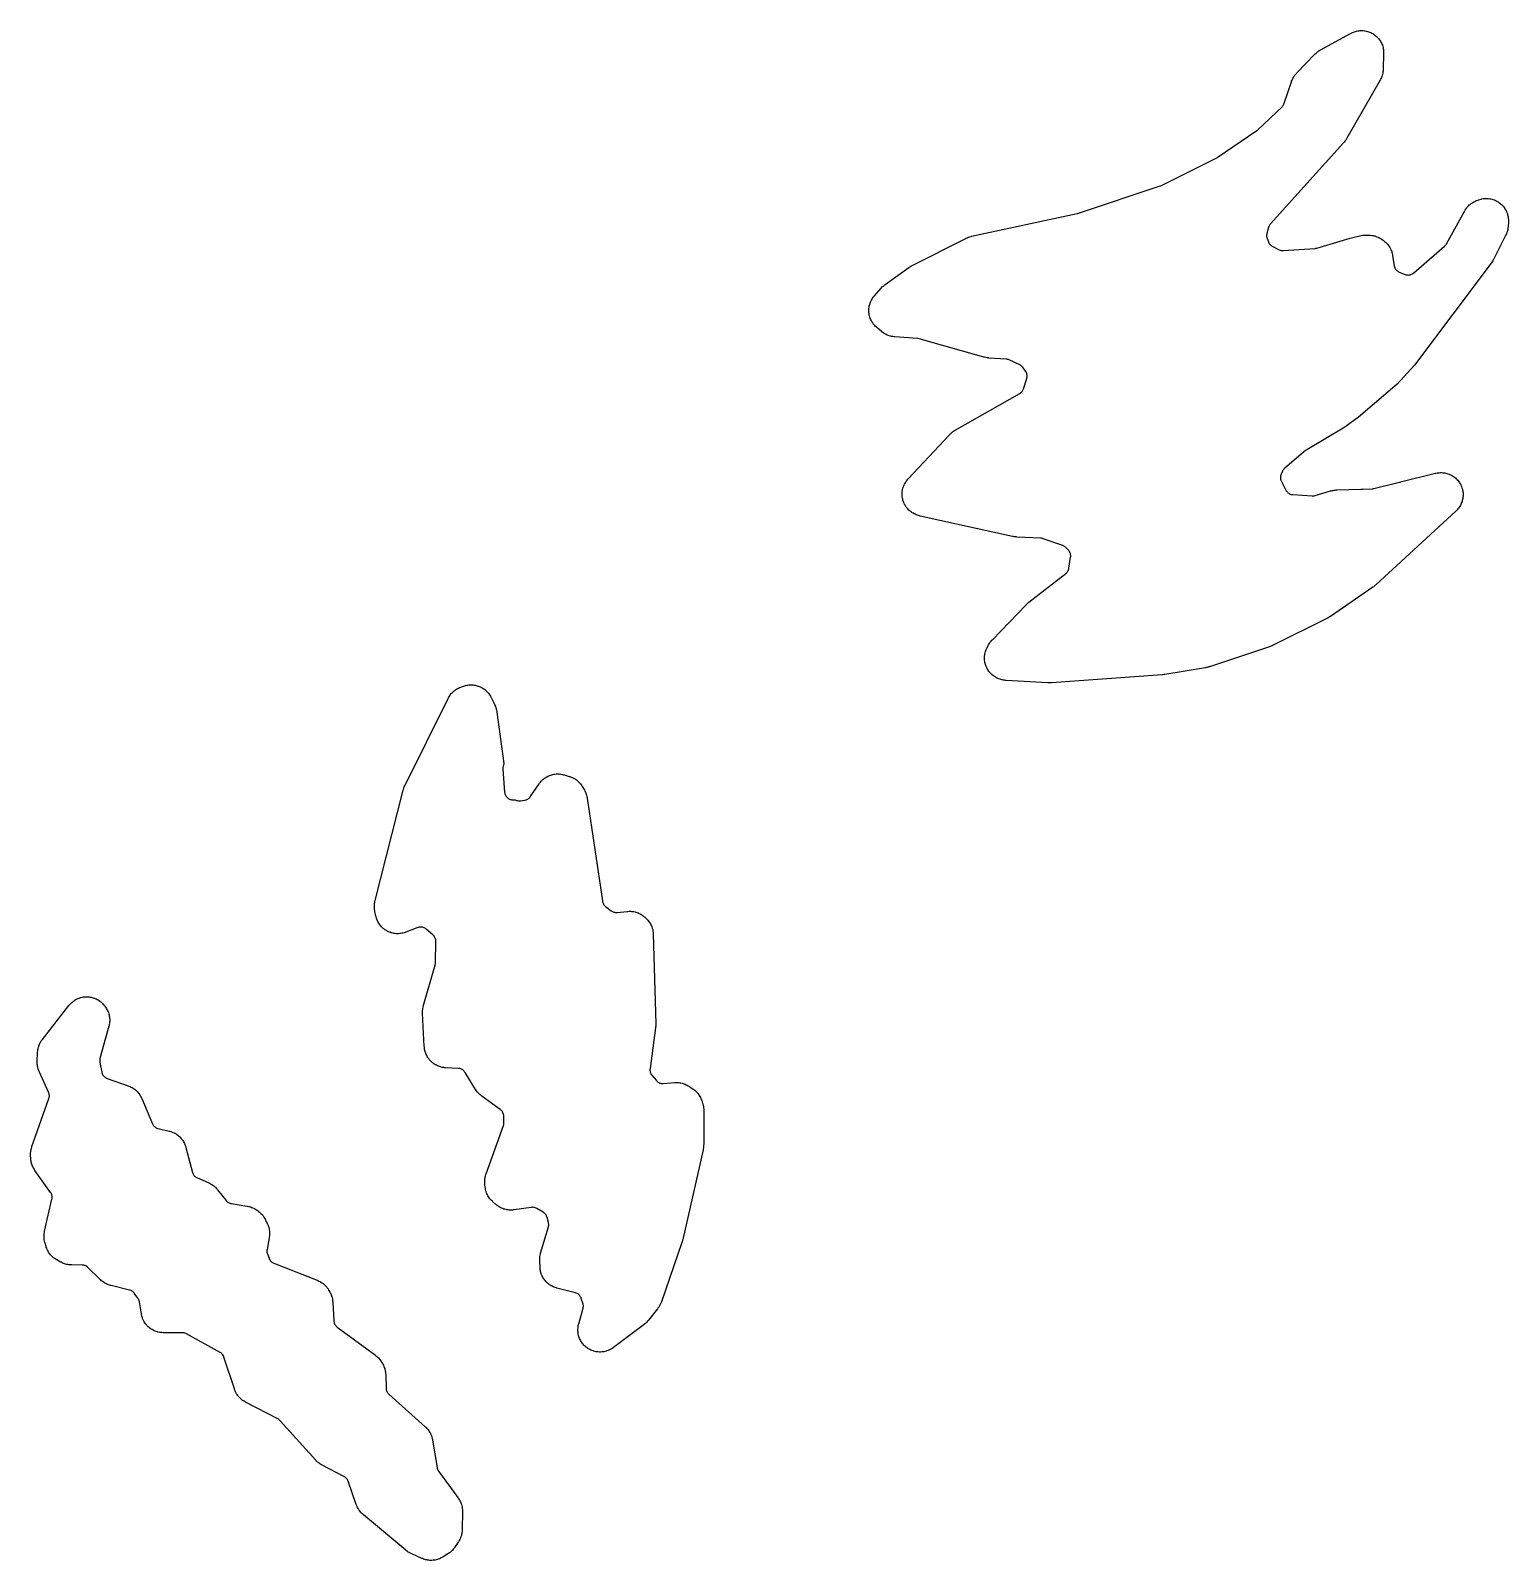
# Model space of a CAD drawing. Header units: millimetres. Extents: x 14 to 181, y 40 to 292.
# Drawn here: x 124.2 to 176.8, y 152.2 to 206.6 of the extents above; entities that cross this region are included whole.
import ezdxf

# ---------------------------------------------------------------- set-up
doc = ezdxf.new("R2010")
doc.units = ezdxf.units.MM
doc.layers.add('CUT', color=7, linetype='CONTINUOUS')

msp = doc.modelspace()

# ---------------------------------------------------------------- linework, layer by layer
at = {"layer": 'CUT'}
for points in [[(157.594, 199.293), (157.6212, 199.3027), (157.658, 199.314), (157.6953, 199.3238), (157.714, 199.3283), (161.4727, 200.1411), (161.4884, 200.145), (161.5099, 200.1509), (161.5254, 200.1556), (164.4292, 201.1214), (164.4492, 201.1288), (164.4761, 201.14), (164.4955, 201.1488), (166.3978, 202.0983), (166.4153, 202.1078), (166.4389, 202.1216), (166.4558, 202.1323), (167.8683, 203.0904), (167.8885, 203.1054), (167.9074, 203.122), (168.7643, 203.9424), (168.7842, 203.9634), (168.802, 203.9863), (168.8175, 204.0107), (168.8306, 204.0366), (168.8412, 204.0635), (169.0992, 204.8311), (169.106, 204.8498), (169.1203, 204.887), (169.1363, 204.9235), (169.1495, 204.9503), (169.1686, 204.9852), (169.1841, 205.0107), (169.2063, 205.0438), (169.224, 205.0679), (169.249, 205.0989), (169.2753, 205.1287), (169.2888, 205.1434), (169.9248, 205.803), (169.9409, 205.8189), (169.974, 205.8499), (170.0087, 205.8793), (170.0357, 205.8999), (170.0731, 205.9256), (170.1117, 205.9493), (170.1313, 205.9607), (171.2054, 206.5488), (171.2254, 206.5591), (171.266, 206.5788), (171.3075, 206.5964), (171.3392, 206.6079), (171.3822, 206.6213), (171.4149, 206.6297), (171.4591, 206.6386), (171.4925, 206.6437), (171.5373, 206.6482), (171.571, 206.6499), (171.6161, 206.6499), (171.6498, 206.6482), (171.6946, 206.6437), (171.728, 206.6386), (171.7721, 206.6296), (171.8049, 206.6213), (171.8479, 206.6079), (171.8796, 206.5963), (171.9211, 206.5787), (171.9515, 206.564), (171.991, 206.5424), (172.0197, 206.5247), (172.0569, 206.4992), (172.0837, 206.4787), (172.1182, 206.4497), (172.1428, 206.4266), (172.1742, 206.3942), (172.1964, 206.3688), (172.2244, 206.3335), (172.2439, 206.306), (172.2682, 206.268), (172.2849, 206.2387), (172.3053, 206.1985), (172.319, 206.1677), (172.3352, 206.1256), (172.3458, 206.0936), (172.3577, 206.0501), (172.365, 206.0172), (172.3726, 205.9727), (172.3765, 205.9392), (172.3796, 205.8942), (172.3804, 205.8492), (172.3802, 205.8267), (172.3623, 205.2736), (172.361, 205.2518), (172.3575, 205.2081), (172.3518, 205.1647), (172.346, 205.1325), (172.3361, 205.0898), (172.3272, 205.0582), (172.3132, 205.0168), (172.3013, 204.9862), (172.2833, 204.9463), (172.2635, 204.9073), (172.2531, 204.888), (171.0695, 202.8169), (171.0569, 202.7962), (171.0307, 202.7555), (171.0023, 202.7162), (170.9718, 202.6786), (170.956, 202.6602), (168.3478, 199.773), (168.3295, 199.7508), (168.3135, 199.7269), (168.2998, 199.7015), (168.2886, 199.675), (168.2801, 199.6475), (168.2242, 199.4332), (168.2186, 199.4064), (168.2153, 199.3792), (168.2146, 199.3518), (168.2164, 199.3245), (168.2206, 199.2975), (168.2273, 199.2709), (168.2364, 199.2451), (168.2835, 199.1286), (168.2959, 199.1019), (168.3108, 199.0765), (168.3282, 199.0526), (168.3478, 199.0306), (168.3695, 199.0107), (168.393, 198.9929), (168.4182, 198.9776), (168.6404, 198.8566), (168.6659, 198.8443), (168.6924, 198.8344), (168.7198, 198.827), (168.7478, 198.8223), (168.776, 198.8202), (168.8044, 198.8208), (169.9381, 198.8988), (169.9711, 198.9029), (170.0034, 198.9107), (171.1916, 199.2659), (171.6258, 199.371), (171.6626, 199.3725), (171.6852, 199.3728), (171.8476, 199.371), (171.8698, 199.3702), (171.9141, 199.3675), (171.9582, 199.3626), (171.991, 199.3573), (172.0344, 199.3482), (172.0666, 199.3397), (172.1089, 199.3263), (172.14, 199.3147), (172.1808, 199.2971), (172.2106, 199.2825), (172.2495, 199.2611), (172.2872, 199.2377), (172.3058, 199.2256), (172.357, 199.1904), (172.3756, 199.1768), (172.4122, 199.1487), (172.4473, 199.1188), (172.4724, 199.0951), (172.5042, 199.0617), (172.5268, 199.0356), (172.555, 198.9991), (172.5748, 198.9708), (172.5992, 198.9317), (172.6159, 198.9015), (172.6362, 198.86), (172.6498, 198.8283), (172.6657, 198.785), (172.6759, 198.752), (172.6873, 198.7073), (172.6964, 198.6621), (172.7004, 198.6394), (172.752, 198.2912), (172.7574, 198.2635), (172.7655, 198.2365), (172.776, 198.2103), (172.789, 198.1852), (172.8042, 198.1615), (172.8216, 198.1393), (172.841, 198.1188), (172.8623, 198.1002), (172.8852, 198.0837), (172.9096, 198.0695), (172.9352, 198.0576), (173.142, 197.973), (173.1705, 197.963), (173.1998, 197.9559), (173.2297, 197.9517), (173.2599, 197.9507), (173.29, 197.9526), (173.3197, 197.9576), (173.3488, 197.9655), (173.377, 197.9763), (173.4039, 197.9899), (173.4294, 198.0061), (173.4531, 198.0248), (174.5478, 198.9817), (174.5665, 198.9996), (174.5836, 199.019), (174.599, 199.0397), (174.6125, 199.0618), (175.2643, 200.2338), (175.2756, 200.253), (175.2992, 200.2909), (175.3247, 200.3276), (175.3451, 200.3541), (175.3741, 200.3881), (175.3971, 200.4125), (175.4293, 200.4434), (175.4546, 200.4654), (175.4897, 200.493), (175.517, 200.5123), (175.5547, 200.5363), (175.5838, 200.5529), (175.6237, 200.573), (175.6645, 200.5911), (175.6852, 200.5996), (175.7395, 200.6206), (175.7607, 200.6281), (175.8035, 200.6422), (175.8469, 200.6541), (175.8799, 200.6614), (175.9243, 200.6689), (175.9578, 200.6729), (176.0027, 200.6759), (176.0365, 200.6765), (176.0815, 200.675), (176.1151, 200.6722), (176.1598, 200.6662), (176.193, 200.6601), (176.2368, 200.6497), (176.2692, 200.6403), (176.3118, 200.6255), (176.3431, 200.6129), (176.3839, 200.594), (176.4138, 200.5783), (176.4526, 200.5554), (176.4808, 200.5368), (176.5171, 200.5101), (176.5432, 200.4888), (176.5767, 200.4586), (176.6005, 200.4348), (176.6308, 200.4014), (176.6522, 200.3753), (176.679, 200.3391), (176.6976, 200.311), (176.7207, 200.2723), (176.7364, 200.2424), (176.7555, 200.2016), (176.7682, 200.1703), (176.783, 200.1278), (176.7925, 200.0954), (176.8031, 200.0516), (176.8093, 200.0185), (176.8154, 199.9738), (176.8183, 199.9402), (176.8199, 199.8952), (176.8192, 199.8502), (176.8183, 199.8277), (176.8088, 199.681), (176.8068, 199.6584), (176.8016, 199.6135), (176.7941, 199.5688), (176.7869, 199.5357), (176.775, 199.492), (176.7644, 199.4597), (176.7482, 199.4175), (176.7298, 199.3761), (176.7201, 199.3556), (176.2921, 198.5076), (176.2827, 198.49), (176.2631, 198.4551), (176.2419, 198.4211), (176.2193, 198.3881), (176.2076, 198.3718), (173.4733, 194.7407), (172.8628, 194.0717), (171.4892, 192.897), (170.999, 192.5373), (169.6432, 191.7281), (169.623, 191.715), (169.6039, 191.7002), (168.8643, 191.0786), (168.8443, 191.0601), (168.826, 191.04), (168.8097, 191.0183), (168.7954, 190.9952), (168.7832, 190.9709), (168.7333, 190.8587), (168.7225, 190.8308), (168.7146, 190.802), (168.7095, 190.7726), (168.7074, 190.7428), (168.7083, 190.7129), (168.7122, 190.6833), (168.7189, 190.6542), (168.7286, 190.6259), (168.741, 190.5988), (168.8981, 190.2954), (168.9136, 190.2689), (168.9317, 190.2441), (168.9523, 190.2213), (168.9751, 190.2007), (168.9998, 190.1826), (169.0263, 190.1671), (169.0543, 190.1543), (169.0834, 190.1445), (169.1133, 190.1378), (169.1438, 190.1341), (169.832, 190.0865), (169.8591, 190.0858), (169.8861, 190.0876), (169.9129, 190.0919), (169.9392, 190.0985), (170.4905, 190.2644), (170.5094, 190.2697), (170.5472, 190.2793), (170.5855, 190.2873), (170.6145, 190.292), (170.6533, 190.2966), (170.6923, 190.2996), (170.7118, 190.3006), (171.5645, 190.3275), (171.6225, 190.3282), (171.6488, 190.3297), (171.6525, 190.3303), (171.9694, 190.3403), (172.0011, 190.343), (172.0323, 190.349), (172.9389, 190.5744), (172.9498, 190.5769), (172.9739, 190.583), (172.9784, 190.5843), (174.2201, 190.8931), (174.2416, 190.8978), (174.2848, 190.9064), (174.3283, 190.9127), (174.3611, 190.9159), (174.405, 190.9181), (174.438, 190.918), (174.4819, 190.9158), (174.5147, 190.9126), (174.5582, 190.9061), (174.5905, 190.8997), (174.6332, 190.889), (174.6647, 190.8795), (174.7061, 190.8647), (174.7366, 190.8521), (174.7764, 190.8333), (174.8055, 190.8178), (174.8432, 190.7952), (174.8706, 190.777), (174.906, 190.7508), (174.9315, 190.73), (174.9642, 190.7005), (174.9875, 190.6772), (175.0171, 190.6447), (175.0381, 190.6193), (175.0644, 190.584), (175.0828, 190.5567), (175.1055, 190.519), (175.1212, 190.49), (175.1401, 190.4503), (175.1528, 190.4199), (175.1678, 190.3785), (175.1775, 190.347), (175.1884, 190.3044), (175.1949, 190.2721), (175.2016, 190.2286), (175.205, 190.1959), (175.2073, 190.1519), (175.2075, 190.119), (175.2056, 190.075), (175.2025, 190.0422), (175.1963, 189.9987), (175.1901, 189.9663), (175.1796, 189.9236), (175.1703, 189.892), (175.1557, 189.8505), (175.1433, 189.82), (175.1247, 189.7801), (175.1094, 189.7509), (175.0871, 189.713), (175.069, 189.6855), (175.043, 189.65), (175.0223, 189.6243), (174.993, 189.5915), (174.9622, 189.5602), (174.9464, 189.5449), (172.1063, 186.9282), (172.0822, 186.9076), (172.0204, 186.8581), (171.9949, 186.8392), (170.4844, 185.798), (170.4576, 185.7809), (170.3893, 185.7406), (170.3613, 185.7254), (168.4467, 184.7715), (168.4176, 184.7583), (168.344, 184.7279), (168.3141, 184.7168), (166.1798, 184.0086), (166.1631, 184.0034), (166.1296, 183.9937), (166.0957, 183.9853), (166.0615, 183.9782), (166.0443, 183.975), (164.5941, 183.7334), (164.5734, 183.7304), (164.5215, 183.7243), (164.5007, 183.7223), (160.5621, 183.4376), (160.5334, 183.4364), (160.4616, 183.4358), (160.4329, 183.4365), (158.9495, 183.5191), (158.9269, 183.5209), (158.882, 183.5257), (158.8373, 183.5327), (158.8041, 183.5397), (158.7603, 183.5511), (158.728, 183.5614), (158.6856, 183.5772), (158.6441, 183.5952), (158.6235, 183.6047), (158.6225, 183.6052), (158.6028, 183.6155), (158.5639, 183.6372), (158.5261, 183.6607), (158.4986, 183.6797), (158.4634, 183.7069), (158.4379, 183.7286), (158.4055, 183.7591), (158.3824, 183.7832), (158.3531, 183.8167), (158.3325, 183.843), (158.3067, 183.8793), (158.2887, 183.9074), (158.2667, 183.9461), (158.2516, 183.9759), (158.2334, 184.0166), (158.2214, 184.0477), (158.2074, 184.09), (158.1984, 184.1221), (158.1887, 184.1656), (158.183, 184.1985), (158.1775, 184.2427), (158.1751, 184.276), (158.1741, 184.3205), (158.175, 184.3539), (158.1784, 184.3983), (158.1825, 184.4314), (158.1903, 184.4753), (158.1977, 184.5078), (158.2098, 184.5507), (158.2204, 184.5824), (158.2366, 184.6238), (158.2549, 184.6644), (158.2646, 184.6845), (158.3063, 184.7663), (158.3169, 184.7858), (158.3389, 184.824), (158.3627, 184.8612), (158.3819, 184.8882), (158.4093, 184.9228), (158.4383, 184.9561), (158.4533, 184.9723), (159.6399, 186.2039), (159.6634, 186.2266), (159.7241, 186.2811), (159.7492, 186.302), (161.0681, 187.3229), (161.0899, 187.3416), (161.1099, 187.3622), (161.1278, 187.3847), (161.1434, 187.4088), (161.1567, 187.4342), (161.1675, 187.4608), (161.1757, 187.4884), (161.1812, 187.5165), (161.2388, 187.9084), (161.2417, 187.9382), (161.2416, 187.9681), (161.2385, 187.9978), (161.2324, 188.0272), (161.2235, 188.0557), (161.2118, 188.0832), (161.1974, 188.1095), (161.1804, 188.1341), (161.1611, 188.157), (161.0801, 188.2435), (161.0595, 188.2635), (161.0371, 188.2814), (161.013, 188.2971), (160.9876, 188.3105), (160.961, 188.3213), (160.2677, 188.5664), (160.2399, 188.5747), (160.2114, 188.5803), (160.1825, 188.5832), (159.3236, 188.6254), (159.3047, 188.6268), (159.2671, 188.6302), (159.2296, 188.6352), (159.1924, 188.6418), (159.1738, 188.6455), (155.8808, 189.3726), (155.8592, 189.3779), (155.8163, 189.3896), (155.774, 189.4035), (155.7428, 189.4154), (155.7021, 189.4334), (155.6723, 189.4483), (155.6336, 189.4702), (155.5999, 189.4915), (155.5633, 189.5173), (155.5313, 189.5423), (155.4971, 189.5719), (155.4727, 189.5953), (155.4417, 189.6282), (155.4197, 189.6539), (155.3921, 189.6897), (155.3728, 189.7176), (155.349, 189.756), (155.3326, 189.7856), (155.3127, 189.8262), (155.2994, 189.8574), (155.2837, 189.8998), (155.2736, 189.9321), (155.2622, 189.9758), (155.2554, 190.009), (155.2484, 190.0537), (155.245, 190.0874), (155.2426, 190.1325), (155.2425, 190.1664), (155.2446, 190.2115), (155.2479, 190.2452), (155.2546, 190.2899), (155.2613, 190.3231), (155.2724, 190.367), (155.2824, 190.3993), (155.2979, 190.4418), (155.311, 190.473), (155.3307, 190.5137), (155.3469, 190.5434), (155.3706, 190.582), (155.3897, 190.6099), (155.4171, 190.6459), (155.4462, 190.6804), (155.4613, 190.6973), (156.9259, 192.2653), (156.9418, 192.2815), (156.9744, 192.313), (157.0085, 192.3429), (157.0351, 192.3639), (157.0721, 192.3902), (157.1103, 192.4145), (157.1297, 192.4262), (159.4272, 193.7326), (159.451, 193.7476), (159.4733, 193.7648), (159.4938, 193.7841), (159.5125, 193.8051), (159.5291, 193.8278), (159.5435, 193.852), (159.5556, 193.8774), (159.5652, 193.9038), (159.6779, 194.264), (159.6855, 194.2937), (159.6901, 194.3241), (159.6916, 194.3548), (159.6899, 194.3855), (159.685, 194.4159), (159.6771, 194.4455), (159.6662, 194.4743), (159.6524, 194.5017), (159.6359, 194.5276), (159.5463, 194.6533), (159.5271, 194.6775), (159.5056, 194.6996), (159.4819, 194.7193), (159.4563, 194.7365), (159.4291, 194.751), (159.0499, 194.9283), (159.0242, 194.9389), (158.9977, 194.9471), (158.9705, 194.9527), (158.9429, 194.9559), (158.3341, 194.9968), (158.3109, 194.999), (158.2645, 195.0045), (158.2185, 195.0125), (158.173, 195.0228), (158.1504, 195.0285), (155.8438, 195.6788), (155.8144, 195.6856), (155.7845, 195.6893), (154.9788, 195.7487), (154.9553, 195.751), (154.9086, 195.7569), (154.8623, 195.7653), (154.828, 195.7733), (154.7828, 195.7865), (154.7495, 195.7981), (154.7059, 195.8158), (154.674, 195.8309), (154.6325, 195.8531), (154.6024, 195.8714), (154.5635, 195.8978), (154.526, 195.9263), (154.5076, 195.941), (154.3461, 196.0774), (154.3295, 196.0923), (154.2969, 196.1227), (154.2659, 196.1546), (154.2438, 196.1797), (154.2161, 196.2146), (154.1967, 196.2418), (154.1726, 196.2793), (154.1559, 196.3082), (154.1356, 196.3479), (154.1219, 196.3783), (154.1056, 196.4198), (154.095, 196.4515), (154.0829, 196.4944), (154.0755, 196.5269), (154.0677, 196.5708), (154.0635, 196.6039), (154.0601, 196.6483), (154.0592, 196.6817), (154.0602, 196.7263), (154.0626, 196.7596), (154.068, 196.8038), (154.0737, 196.8367), (154.0835, 196.8802), (154.0924, 196.9124), (154.1064, 196.9547), (154.1185, 196.9858), (154.1366, 197.0265), (154.1517, 197.0563), (154.1738, 197.095), (154.1917, 197.1232), (154.2175, 197.1595), (154.2451, 197.1945), (154.2593, 197.2117), (154.4827, 197.4683), (154.5004, 197.4875), (154.5368, 197.5247), (154.5754, 197.5598), (154.6159, 197.5925), (154.6366, 197.6083), (155.4796, 198.2135), (155.4938, 198.2232), (155.5224, 198.2422), (155.5517, 198.26), (155.5817, 198.2767), (155.5969, 198.2848), (157.5059, 199.2543), (157.5232, 199.2627), (157.5583, 199.2786)], [(139.7807, 183.3541), (139.8237, 183.3597), (139.8561, 183.3624), (139.8994, 183.3639), (139.9319, 183.3635), (139.9752, 183.3608), (140.0075, 183.3572), (140.0503, 183.3503), (140.0821, 183.3437), (140.1241, 183.3327), (140.1551, 183.323), (140.1958, 183.3081), (140.2258, 183.2954), (140.2649, 183.2767), (140.2934, 183.2612), (140.3306, 183.2387), (140.3575, 183.2206), (140.3923, 183.1946), (140.4174, 183.174), (140.4495, 183.1448), (140.4724, 183.1219), (140.5016, 183.0897), (140.5222, 183.0647), (140.5482, 183.0299), (140.5663, 183.0029), (140.5888, 182.9658), (140.6094, 182.9277), (140.6193, 182.9084), (140.7421, 182.6526), (140.7517, 182.6313), (140.7696, 182.5884), (140.7854, 182.5445), (140.7954, 182.5111), (140.8065, 182.4659), (140.8153, 182.4202), (140.819, 182.3972), (141.0718, 180.5651), (141.0438, 180.4626), (141.0367, 180.4292), (141.0335, 180.3951), (141.0342, 180.3609), (141.0963, 179.5476), (141.0999, 179.519), (141.1062, 179.491), (141.1151, 179.4636), (141.1266, 179.4373), (141.1406, 179.4121), (141.1569, 179.3885), (141.1755, 179.3665), (141.196, 179.3463), (141.2184, 179.3283), (141.2424, 179.3124), (141.2678, 179.2989), (141.2944, 179.288), (141.3219, 179.2796), (141.3501, 179.2739), (141.3787, 179.2709), (141.4075, 179.2707), (141.4223, 179.2713), (141.4523, 179.274), (141.4671, 179.2768), (141.4888, 179.2649), (141.5156, 179.2535), (141.5434, 179.2447), (141.5719, 179.2387), (141.6009, 179.2355), (141.6301, 179.235), (141.6591, 179.2375), (141.8001, 179.2561), (141.8308, 179.2618), (141.8608, 179.2707), (141.8897, 179.2827), (141.9172, 179.2976), (141.943, 179.3153), (141.9668, 179.3355), (141.9884, 179.3582), (142.0075, 179.3829), (142.3275, 179.8458), (142.3403, 179.8634), (142.3667, 179.8979), (142.3947, 179.9311), (142.4169, 179.9549), (142.448, 179.9853), (142.4724, 180.0068), (142.5063, 180.034), (142.5327, 180.0531), (142.5691, 180.0769), (142.5971, 180.0934), (142.6356, 180.1136), (142.6652, 180.1273), (142.7054, 180.1437), (142.7362, 180.1545), (142.7778, 180.1669), (142.8094, 180.1746), (142.8521, 180.183), (142.8843, 180.1877), (142.9276, 180.1918), (142.9601, 180.1934), (143.0036, 180.1934), (143.0361, 180.1918), (143.0794, 180.1875), (143.1116, 180.1828), (143.1542, 180.1745), (143.1964, 180.164), (143.2174, 180.1583), (143.3961, 180.1049), (143.4185, 180.0975), (143.4629, 180.0817), (143.5064, 180.0636), (143.5382, 180.0483), (143.5796, 180.0257), (143.6096, 180.0071), (143.6484, 179.9803), (143.6763, 179.9588), (143.7121, 179.9281), (143.7376, 179.9037), (143.77, 179.8694), (143.7928, 179.8425), (143.8214, 179.805), (143.848, 179.7661), (143.8607, 179.7463), (143.9232, 179.6437), (143.9344, 179.6241), (143.9558, 179.5846), (143.9753, 179.5439), (143.9883, 179.5128), (144.0036, 179.4705), (144.0135, 179.4382), (144.0244, 179.3945), (144.0332, 179.3504), (144.037, 179.3282), (144.5748, 175.6729), (144.5804, 175.6444), (144.5888, 175.6165), (144.5998, 175.5897), (144.6133, 175.564), (144.6293, 175.5397), (144.6476, 175.5171), (144.6679, 175.4963), (144.6902, 175.4777), (144.8902, 175.3257), (144.9132, 175.3098), (144.9377, 175.2962), (144.9634, 175.2848), (144.99, 175.276), (145.0173, 175.2696), (145.045, 175.2658), (145.0731, 175.2646), (145.1011, 175.2661), (145.4574, 175.3012), (145.4808, 175.3029), (145.5275, 175.3051), (145.5742, 175.3048), (145.6092, 175.3028), (145.6557, 175.2976), (145.6903, 175.292), (145.736, 175.2821), (145.7698, 175.2729), (145.8142, 175.2583), (145.8469, 175.2456), (145.8896, 175.2264), (145.9208, 175.2105), (145.9612, 175.187), (145.9906, 175.1678), (146.0284, 175.1403), (146.0647, 175.1108), (146.0825, 175.0956), (146.1139, 175.0673), (146.1304, 175.0516), (146.1625, 175.0196), (146.193, 174.9859), (146.2145, 174.9595), (146.2415, 174.923), (146.2602, 174.8946), (146.2834, 174.8555), (146.2992, 174.8254), (146.3182, 174.7841), (146.3309, 174.7526), (146.3457, 174.7096), (146.3552, 174.6769), (146.3656, 174.6327), (146.3717, 174.5993), (146.3776, 174.5542), (146.3812, 174.509), (146.3824, 174.4863), (146.4744, 171.3057), (146.4745, 171.2873), (146.4741, 171.2506), (146.4722, 171.2139), (146.4687, 171.1774), (146.4666, 171.1591), (146.2703, 169.7071), (146.2678, 169.6765), (146.2684, 169.6459), (146.2721, 169.6154), (146.2789, 169.5855), (146.2887, 169.5565), (146.3014, 169.5286), (146.3169, 169.5021), (146.335, 169.4774), (146.4952, 169.2808), (146.5148, 169.259), (146.5365, 169.2391), (146.5601, 169.2215), (146.5852, 169.2063), (146.6118, 169.1936), (146.6394, 169.1836), (146.6679, 169.1763), (146.697, 169.1719), (146.7263, 169.1703), (146.7557, 169.1716), (147.1396, 169.2075), (147.1625, 169.209), (147.2081, 169.211), (147.2539, 169.2106), (147.2881, 169.2085), (147.3335, 169.2035), (147.3674, 169.198), (147.4121, 169.1884), (147.4452, 169.1795), (147.4887, 169.1654), (147.5207, 169.1532), (147.5625, 169.1347), (147.5932, 169.1193), (147.6329, 169.0967), (147.6715, 169.0721), (147.6904, 169.0593), (147.8067, 168.9766), (147.8254, 168.9624), (147.8622, 168.9333), (147.8974, 168.9022), (147.9225, 168.8776), (147.9543, 168.843), (147.9767, 168.8159), (148.0047, 168.7782), (148.0241, 168.7489), (148.048, 168.7085), (148.0643, 168.6774), (148.0839, 168.6347), (148.1012, 168.5911), (148.1093, 168.5691), (148.1423, 168.4714), (148.1496, 168.4475), (148.1629, 168.3996), (148.1735, 168.3509), (148.1794, 168.3141), (148.1846, 168.2646), (148.187, 168.2149), (148.1876, 168.19), (148.1798, 167.0051), (148.1789, 166.9807), (148.176, 166.9321), (148.1704, 166.8838), (148.1622, 166.8358), (148.1575, 166.8119), (147.4345, 163.6264), (147.4283, 163.6024), (147.4113, 163.5429), (147.4039, 163.5194), (146.6734, 161.4085), (146.6644, 161.3849), (146.6453, 161.3382), (146.6235, 161.2926), (146.6053, 161.2595), (146.5786, 161.2166), (146.5495, 161.1754), (146.5344, 161.1552), (146.2179, 160.7557), (146.2057, 160.7409), (146.1807, 160.712), (146.1544, 160.6841), (146.1339, 160.6641), (146.1054, 160.6385), (146.0758, 160.6142), (146.0608, 160.6024), (144.9727, 159.7831), (144.9545, 159.7701), (144.9175, 159.745), (144.8793, 159.7218), (144.8498, 159.7058), (144.8095, 159.6865), (144.7786, 159.6736), (144.7366, 159.6583), (144.7045, 159.6485), (144.6612, 159.6376), (144.6284, 159.631), (144.5841, 159.6244), (144.5508, 159.6211), (144.5062, 159.6189), (144.4727, 159.6189), (144.428, 159.6212), (144.3947, 159.6245), (144.3505, 159.6312), (144.3177, 159.6378), (144.2743, 159.6489), (144.2423, 159.6587), (144.2003, 159.674), (144.1694, 159.687), (144.1291, 159.7064), (144.0997, 159.7224), (144.0615, 159.7456), (144.0338, 159.7645), (143.9982, 159.7914), (143.9725, 159.8129), (143.9397, 159.8433), (143.9162, 159.8672), (143.8866, 159.9007), (143.8656, 159.9268), (143.8395, 159.9631), (143.8212, 159.9912), (143.7988, 160.0298), (143.7834, 160.0596), (143.7649, 160.1003), (143.7526, 160.1314), (143.7382, 160.1738), (143.729, 160.206), (143.7189, 160.2495), (143.713, 160.2825), (143.7073, 160.3268), (143.7046, 160.3602), (143.7033, 160.4049), (143.704, 160.4384), (143.7072, 160.483), (143.7112, 160.5162), (143.7187, 160.5603), (143.7284, 160.6039), (143.7339, 160.6256), (143.8873, 161.1819), (143.8937, 161.2106), (143.8973, 161.2399), (143.898, 161.2693), (143.8958, 161.2987), (143.8907, 161.3277), (143.8828, 161.3561), (143.8256, 161.5288), (143.8147, 161.5567), (143.8011, 161.5834), (143.785, 161.6086), (143.7664, 161.6321), (143.7455, 161.6536), (143.7226, 161.6729), (143.6979, 161.6899), (143.6717, 161.7043), (143.6441, 161.716), (143.6155, 161.7249), (142.9578, 161.894), (142.9368, 161.8999), (142.8951, 161.9128), (142.854, 161.9278), (142.8238, 161.9405), (142.7843, 161.9593), (142.7555, 161.9749), (142.7181, 161.9975), (142.6909, 162.0157), (142.6558, 162.0419), (142.6306, 162.0627), (142.5982, 162.0921), (142.5751, 162.1153), (142.5457, 162.1477), (142.5249, 162.173), (142.4989, 162.2081), (142.4807, 162.2353), (142.4581, 162.2728), (142.4426, 162.3016), (142.4238, 162.3411), (142.4112, 162.3713), (142.3963, 162.4125), (142.3867, 162.4438), (142.3759, 162.4861), (142.3694, 162.5182), (142.3627, 162.5614), (142.3582, 162.6049), (142.3564, 162.6267), (142.3441, 162.85), (142.3434, 162.8756), (142.3434, 162.9269), (142.3465, 162.9781), (142.3509, 163.0163), (142.3597, 163.0668), (142.3714, 163.1167), (142.3779, 163.1415), (142.6522, 164.0712), (142.6596, 164.1025), (142.6637, 164.1344), (142.6643, 164.1665), (142.6615, 164.1985), (142.6552, 164.23), (142.61, 164.4077), (142.6014, 164.4359), (142.59, 164.4631), (142.5759, 164.4891), (142.5594, 164.5136), (142.5406, 164.5363), (142.5197, 164.5571), (142.4968, 164.5757), (142.4721, 164.5919), (142.2408, 164.7289), (142.2151, 164.7425), (142.1882, 164.7535), (142.1604, 164.7619), (142.1319, 164.7675), (142.1029, 164.7704), (142.0739, 164.7704), (142.0449, 164.7676), (141.4367, 164.6795), (141.4152, 164.6769), (141.3721, 164.6727), (141.3288, 164.6707), (141.2964, 164.6707), (141.2532, 164.6728), (141.2209, 164.6759), (141.1781, 164.6822), (141.1462, 164.6884), (141.1042, 164.6987), (141.0731, 164.708), (141.0323, 164.7223), (141.0022, 164.7345), (140.9629, 164.7527), (140.9342, 164.7677), (140.8968, 164.7896), (140.8697, 164.8073), (140.8346, 164.8326), (140.8008, 164.8597), (140.7842, 164.8736), (140.6769, 164.9681), (140.6601, 164.9837), (140.6272, 165.0158), (140.5961, 165.0495), (140.574, 165.0759), (140.5464, 165.1126), (140.5272, 165.1412), (140.5035, 165.1805), (140.4873, 165.2108), (140.4677, 165.2524), (140.4547, 165.2842), (140.4395, 165.3275), (140.4297, 165.3605), (140.419, 165.4052), (140.4106, 165.4503), (140.4069, 165.473), (140.3946, 165.5644), (140.3923, 165.5858), (140.3886, 165.6286), (140.387, 165.6716), (140.3873, 165.7039), (140.3898, 165.7468), (140.3932, 165.7789), (140.3997, 165.8214), (140.4062, 165.853), (140.4168, 165.8947), (140.4294, 165.9358), (140.4361, 165.9562), (141.0544, 167.6782), (141.0626, 167.7049), (141.0683, 167.7323), (141.0714, 167.76), (141.0719, 167.7879), (141.0656, 168.0167), (141.0631, 168.0473), (141.0576, 168.0774), (141.049, 168.1069), (141.0375, 168.1353), (141.0231, 168.1624), (141.0061, 168.1878), (140.9865, 168.2114), (140.9646, 168.2329), (140.9406, 168.252), (140.2849, 168.7228), (140.267, 168.7364), (140.2318, 168.7644), (140.1981, 168.7942), (140.1739, 168.8177), (140.1433, 168.8507), (140.1217, 168.8766), (140.0945, 168.9125), (140.0692, 168.9496), (140.057, 168.9685), (139.6889, 169.5718), (139.6725, 169.596), (139.6539, 169.6184), (139.6331, 169.6389), (139.6105, 169.6573), (139.5862, 169.6734), (139.5604, 169.6871), (139.5334, 169.6982), (139.5055, 169.7066), (139.4769, 169.7123), (139.4479, 169.7152), (138.9956, 169.738), (138.9736, 169.7396), (138.9297, 169.744), (138.8861, 169.7505), (138.8537, 169.757), (138.8109, 169.7678), (138.7793, 169.7774), (138.7378, 169.7923), (138.7073, 169.805), (138.6674, 169.8239), (138.6383, 169.8395), (138.6005, 169.8622), (138.573, 169.8806), (138.5376, 169.9069), (138.5121, 169.9278), (138.4794, 169.9575), (138.456, 169.9808), (138.4264, 170.0135), (138.4055, 170.0391), (138.3792, 170.0745), (138.3609, 170.102), (138.3382, 170.1399), (138.3226, 170.169), (138.3038, 170.2089), (138.2911, 170.2394), (138.2763, 170.2809), (138.2667, 170.3126), (138.256, 170.3554), (138.2495, 170.3878), (138.2431, 170.4314), (138.2387, 170.4753), (138.2371, 170.4973), (138.1786, 171.6842), (138.178, 171.7089), (138.1783, 171.7582), (138.1813, 171.8075), (138.1856, 171.8442), (138.1939, 171.8929), (138.2049, 171.941), (138.2111, 171.9649), (138.621, 173.3896), (138.627, 173.4147), (138.6309, 173.4403), (138.6326, 173.4661), (138.6491, 174.2333), (138.6483, 174.2629), (138.6446, 174.2923), (138.6379, 174.3211), (138.6285, 174.3492), (138.6164, 174.3762), (138.6016, 174.4019), (138.5844, 174.426), (138.5649, 174.4483), (138.5433, 174.4685), (138.3029, 174.6724), (138.2798, 174.6902), (138.255, 174.7056), (138.2288, 174.7186), (138.2015, 174.7289), (138.1733, 174.7366), (138.1445, 174.7415), (138.1154, 174.7435), (138.0862, 174.7427), (138.0572, 174.7391), (138.0287, 174.7327), (138.001, 174.7235), (137.5816, 174.5619), (137.5602, 174.5543), (137.5171, 174.5401), (137.4733, 174.5282), (137.4401, 174.5209), (137.3953, 174.5134), (137.3615, 174.5094), (137.3162, 174.5065), (137.2822, 174.506), (137.2368, 174.5076), (137.2029, 174.5106), (137.1579, 174.5168), (137.1245, 174.5231), (137.0804, 174.5338), (137.0478, 174.5435), (137.005, 174.5586), (136.9735, 174.5715), (136.9324, 174.5909), (136.9024, 174.6069), (136.8635, 174.6303), (136.8352, 174.6492), (136.7989, 174.6764), (136.7727, 174.6981), (136.7392, 174.7288), (136.7154, 174.7531), (136.6852, 174.787), (136.6639, 174.8135), (136.6373, 174.8503), (136.6188, 174.8789), (136.596, 174.9182), (136.5805, 174.9484), (136.5618, 174.9898), (136.5494, 175.0215), (136.535, 175.0645), (136.5228, 175.1082), (136.5172, 175.1303), (136.4797, 175.2964), (136.4755, 175.3172), (136.4681, 175.3589), (136.4627, 175.401), (136.4601, 175.4326), (136.4587, 175.475), (136.4591, 175.5067), (136.4617, 175.549), (136.4651, 175.5806), (136.4716, 175.6225), (136.4801, 175.664), (136.4849, 175.6846), (137.4851, 179.6179), (137.4916, 179.6409), (137.5058, 179.6865), (137.5225, 179.7313), (137.5414, 179.7751), (137.5515, 179.7968), (139.0855, 182.8813), (139.0958, 182.9009), (139.1174, 182.9394), (139.1408, 182.9768), (139.1597, 183.0039), (139.1868, 183.0389), (139.2082, 183.0641), (139.2386, 183.0962), (139.2624, 183.1191), (139.2957, 183.1481), (139.3217, 183.1686), (139.3577, 183.1942), (139.3856, 183.212), (139.4239, 183.234), (139.4534, 183.249), (139.4937, 183.2671), (139.5348, 183.2832), (139.5556, 183.2907), (139.644, 183.3204), (139.6648, 183.3268), (139.7065, 183.3385), (139.7487, 183.3483)], [(124.5656, 170.6188), (124.5825, 170.6493), (124.6073, 170.6889), (124.6341, 170.7271), (124.648, 170.7458), (125.5909, 171.953), (125.605, 171.9702), (125.6341, 172.0038), (125.6648, 172.036), (125.6889, 172.0589), (125.7227, 172.0879), (125.749, 172.1083), (125.7854, 172.1338), (125.8136, 172.1516), (125.8523, 172.1734), (125.8821, 172.1882), (125.9228, 172.2061), (125.9539, 172.2179), (125.9962, 172.2317), (126.0284, 172.2404), (126.0718, 172.2499), (126.1046, 172.2555), (126.1488, 172.2606), (126.182, 172.2629), (126.2265, 172.2637), (126.2597, 172.2626), (126.3041, 172.259), (126.3371, 172.2547), (126.3808, 172.2468), (126.4133, 172.2392), (126.456, 172.227), (126.4875, 172.2162), (126.5289, 172.1999), (126.5592, 172.1861), (126.5987, 172.1657), (126.6275, 172.149), (126.6648, 172.1248), (126.6918, 172.1053), (126.7265, 172.0776), (126.7515, 172.0555), (126.7833, 172.0245), (126.8136, 171.9919), (126.8283, 171.9753), (126.8496, 171.9499), (126.8632, 171.9329), (126.8895, 171.8984), (126.9142, 171.8626), (126.9313, 171.8349), (126.9524, 171.7969), (126.9667, 171.7676), (126.984, 171.7278), (126.9955, 171.6973), (127.0089, 171.656), (127.0174, 171.6245), (127.0267, 171.5821), (127.0321, 171.55), (127.0373, 171.5069), (127.0396, 171.4744), (127.0406, 171.4309), (127.0398, 171.3984), (127.0366, 171.355), (127.0326, 171.3227), (127.0252, 171.2799), (127.0158, 171.2375), (127.0106, 171.2164), (126.6952, 170.0642), (126.6891, 170.0371), (126.6856, 170.0095), (126.6846, 169.9817), (126.6862, 169.954), (126.6904, 169.9265), (126.7591, 169.5813), (126.7659, 169.5539), (126.7753, 169.5272), (126.7871, 169.5016), (126.8013, 169.4772), (126.8177, 169.4542), (126.8362, 169.4329), (126.8566, 169.4134), (126.8787, 169.3959), (126.9024, 169.3806), (126.9275, 169.3675), (126.9536, 169.3569), (127.7002, 169.0937), (127.722, 169.0854), (127.7651, 169.0676), (127.8073, 169.0476), (127.8381, 169.0311), (127.8779, 169.0068), (127.9068, 168.9871), (127.944, 168.9589), (127.9706, 168.9363), (128.0047, 168.9044), (128.0289, 168.8791), (128.0594, 168.8438), (128.0809, 168.8163), (128.1076, 168.778), (128.126, 168.7483), (128.1486, 168.7075), (128.1691, 168.6656), (128.1788, 168.6443), (128.5603, 167.7464), (128.5725, 167.721), (128.5871, 167.6968), (128.6038, 167.6741), (128.6227, 167.6532), (128.6434, 167.634), (128.6658, 167.6169), (128.6897, 167.602), (128.7149, 167.5894), (128.7412, 167.5792), (128.7683, 167.5715), (129.1559, 167.4812), (129.1773, 167.4757), (129.2198, 167.4636), (129.2617, 167.4494), (129.2924, 167.4372), (129.3327, 167.419), (129.3622, 167.4038), (129.4004, 167.3817), (129.4283, 167.3638), (129.4642, 167.338), (129.4901, 167.3174), (129.5233, 167.2883), (129.5471, 167.2653), (129.5773, 167.233), (129.5987, 167.2077), (129.6256, 167.1727), (129.6445, 167.1454), (129.6678, 167.1079), (129.6838, 167.0789), (129.7034, 167.0393), (129.7165, 167.0089), (129.732, 166.9675), (129.7455, 166.9254), (129.7517, 166.9042), (129.9901, 166.0116), (129.9993, 165.9828), (130.0114, 165.9551), (130.0263, 165.9288), (130.0436, 165.9041), (130.0634, 165.8813), (130.0854, 165.8606), (130.1093, 165.8422), (130.135, 165.8263), (130.1622, 165.813), (130.5496, 165.6477), (130.5701, 165.6383), (130.6105, 165.6186), (130.6499, 165.5969), (130.6785, 165.5792), (130.7156, 165.5537), (130.7423, 165.5332), (130.7766, 165.5041), (130.8012, 165.481), (130.8324, 165.4487), (130.862, 165.4148), (130.8763, 165.3975), (131.1813, 165.0103), (131.1997, 164.9891), (131.22, 164.9697), (131.242, 164.9523), (131.2655, 164.937), (131.2904, 164.924), (131.3164, 164.9134), (131.3432, 164.9052), (131.3707, 164.8996), (131.9254, 164.8131), (131.9463, 164.8094), (131.9877, 164.8009), (132.0288, 164.7905), (132.0591, 164.7812), (132.099, 164.767), (132.1283, 164.755), (132.1667, 164.737), (132.1947, 164.7223), (132.2312, 164.7009), (132.2667, 164.6777), (132.2841, 164.6657), (132.3216, 164.6387), (132.3395, 164.6251), (132.3747, 164.5969), (132.4084, 164.567), (132.4325, 164.5434), (132.4631, 164.5102), (132.4847, 164.4843), (132.5118, 164.4483), (132.5307, 164.4203), (132.5541, 164.3818), (132.5754, 164.3421), (132.5857, 164.322), (132.6487, 164.1898), (132.6582, 164.1684), (132.676, 164.1252), (132.6917, 164.0811), (132.7016, 164.0475), (132.7126, 164.0021), (132.719, 163.9676), (132.7252, 163.9213), (132.728, 163.8864), (132.7294, 163.8396), (132.7285, 163.8046), (132.725, 163.758), (132.7191, 163.7116), (132.7155, 163.6885), (132.6394, 163.2688), (132.6354, 163.2371), (132.6347, 163.205), (132.6375, 163.1731), (132.6437, 163.1417), (132.6532, 163.1111), (132.7105, 162.9564), (132.7215, 162.9306), (132.7348, 162.9059), (132.7503, 162.8826), (132.768, 162.8608), (132.7876, 162.8408), (132.809, 162.8227), (132.832, 162.8067), (132.8563, 162.7929), (132.8819, 162.7814), (134.4282, 162.1722), (134.4486, 162.1636), (134.489, 162.1453), (134.5285, 162.1251), (134.5573, 162.1085), (134.5946, 162.0844), (134.6216, 162.0651), (134.6563, 162.0375), (134.6813, 162.0156), (134.7131, 161.9847), (134.7358, 161.9604), (134.7645, 161.9266), (134.7847, 161.9002), (134.8099, 161.8636), (134.8332, 161.8259), (134.8444, 161.8068), (134.8784, 161.7453), (134.8879, 161.7273), (134.906, 161.6907), (134.9224, 161.6534), (134.9334, 161.6249), (134.9464, 161.5862), (134.9548, 161.5568), (134.9642, 161.5171), (134.9699, 161.4871), (134.9757, 161.4467), (134.9796, 161.4061), (134.9811, 161.3858), (135.0147, 160.7348), (135.0177, 160.7055), (135.0235, 160.6768), (135.0321, 160.6487), (135.0433, 160.6215), (135.0572, 160.5957), (135.0736, 160.5713), (135.0922, 160.5486), (135.113, 160.5278), (135.1357, 160.5092), (136.4954, 159.5016), (136.5127, 159.4881), (136.5465, 159.4604), (136.5789, 159.4311), (136.6022, 159.4079), (136.6316, 159.3756), (136.6525, 159.3503), (136.6786, 159.3152), (136.7031, 159.279), (136.7148, 159.2605), (136.7462, 159.2086), (136.7578, 159.1883), (136.7799, 159.1471), (136.7998, 159.1048), (136.813, 159.0724), (136.8284, 159.0283), (136.8383, 158.9947), (136.849, 158.9492), (136.8553, 158.9147), (136.8612, 158.8684), (136.8648, 158.8218), (136.866, 158.7984), (136.8772, 158.3351), (136.8795, 158.3046), (136.8849, 158.2744), (136.8933, 158.245), (136.9047, 158.2166), (136.919, 158.1895), (136.9359, 158.164), (136.9553, 158.1403), (136.9771, 158.1188), (138.2719, 156.9603), (138.2879, 156.9453), (138.3191, 156.9145), (138.3488, 156.8822), (138.3698, 156.857), (138.3962, 156.822), (138.4147, 156.7948), (138.4375, 156.7574), (138.4533, 156.7285), (138.4724, 156.6891), (138.4852, 156.6588), (138.5004, 156.6177), (138.5103, 156.5864), (138.5214, 156.5439), (138.5304, 156.501), (138.5344, 156.4795), (138.6892, 155.5101), (138.695, 155.4821), (138.7035, 155.4549), (138.7145, 155.4286), (138.7279, 155.4034), (138.7437, 155.3797), (139.436, 154.438), (139.4479, 154.421), (139.4709, 154.3864), (139.4923, 154.3509), (139.5071, 154.3235), (139.5251, 154.2861), (139.5373, 154.2575), (139.5518, 154.2185), (139.5613, 154.1889), (139.5722, 154.1488), (139.579, 154.1185), (139.5861, 154.0776), (139.59, 154.0467), (139.5933, 154.0053), (139.5947, 153.9638), (139.5949, 153.943), (139.587, 153.3073), (139.5862, 153.2851), (139.5835, 153.2408), (139.5786, 153.1967), (139.5732, 153.1639), (139.564, 153.1205), (139.5555, 153.0884), (139.542, 153.0461), (139.5304, 153.015), (139.5128, 152.9742), (139.4982, 152.9444), (139.4767, 152.9056), (139.4533, 152.8679), (139.4412, 152.8493), (139.3101, 152.6595), (139.2963, 152.6406), (139.2676, 152.6034), (139.2371, 152.5678), (139.2128, 152.5423), (139.1788, 152.5101), (139.152, 152.4873), (139.1147, 152.4587), (139.0761, 152.4322), (139.0564, 152.4194), (138.8996, 152.3235), (138.8808, 152.3127), (138.8428, 152.2918), (138.8037, 152.2729), (138.7738, 152.2601), (138.7331, 152.2449), (138.7022, 152.2351), (138.6602, 152.2239), (138.6284, 152.2171), (138.5856, 152.2101), (138.5533, 152.2064), (138.51, 152.2035), (138.4775, 152.2029), (138.4341, 152.2042), (138.4017, 152.2067), (138.3586, 152.2122), (138.3266, 152.2179), (138.2843, 152.2275), (138.253, 152.2362), (138.2117, 152.2498), (138.1713, 152.2654), (138.1512, 152.2737), (137.7881, 152.4341), (137.7691, 152.443), (137.7315, 152.4618), (137.6947, 152.4823), (137.668, 152.499), (137.6333, 152.5228), (137.5998, 152.5483), (137.5834, 152.5614), (136.0678, 153.8293), (136.0497, 153.8453), (136.0146, 153.878), (135.9812, 153.9127), (135.9576, 153.9399), (135.9281, 153.9779), (135.9076, 154.0075), (135.8823, 154.0484), (135.865, 154.08), (135.8443, 154.1234), (135.8259, 154.1678), (135.8173, 154.1903), (135.5221, 155.0264), (135.5114, 155.0526), (135.4983, 155.0777), (135.4829, 155.1015), (135.4653, 155.1237), (135.4456, 155.1442), (135.4242, 155.1627), (135.4011, 155.1791), (135.3765, 155.1932), (134.6044, 155.5908), (134.5865, 155.6005), (134.5511, 155.6208), (134.5166, 155.6427), (134.4916, 155.6603), (134.4593, 155.6852), (134.4359, 155.705), (134.406, 155.7327), (134.3774, 155.7618), (134.3634, 155.7767), (133.1065, 157.1746), (133.0877, 157.1937), (133.0672, 157.2111), (133.0453, 157.2266), (133.022, 157.2401), (131.877, 157.8365), (131.858, 157.847), (131.8204, 157.8689), (131.7839, 157.8926), (131.7575, 157.9117), (131.7235, 157.9389), (131.6991, 157.9604), (131.6679, 157.9907), (131.6456, 158.0145), (131.6174, 158.0477), (131.5976, 158.0735), (131.5728, 158.1092), (131.5555, 158.1369), (131.5343, 158.1748), (131.5197, 158.204), (131.5023, 158.2438), (131.4867, 158.2844), (131.4794, 158.3049), (131.1079, 159.4383), (131.0979, 159.4645), (131.0856, 159.4896), (131.0709, 159.5135), (131.0542, 159.5358), (131.0354, 159.5566), (131.0147, 159.5755), (130.9924, 159.5923), (130.9686, 159.6071), (129.7769, 160.2698), (129.7495, 160.2832), (129.7209, 160.2938), (129.6914, 160.3015), (129.6612, 160.3061), (129.6307, 160.3076), (128.9605, 160.3067), (128.9379, 160.3072), (128.8927, 160.3095), (128.8477, 160.3139), (128.8142, 160.319), (128.7699, 160.328), (128.7371, 160.3363), (128.6939, 160.3497), (128.6621, 160.3614), (128.6204, 160.379), (128.5899, 160.3938), (128.5503, 160.4155), (128.5214, 160.4333), (128.4841, 160.4589), (128.4572, 160.4795), (128.4227, 160.5087), (128.398, 160.5318), (128.3666, 160.5644), (128.3443, 160.5899), (128.3163, 160.6254), (128.2967, 160.6531), (128.2725, 160.6912), (128.2557, 160.7207), (128.2354, 160.7611), (128.2217, 160.7921), (128.2056, 160.8343), (128.1951, 160.8666), (128.1833, 160.9102), (128.1736, 160.9544), (128.1694, 160.9766), (128.0976, 161.4096), (128.0917, 161.4373), (128.0831, 161.4644), (128.0721, 161.4905), (128.0586, 161.5154), (128.0428, 161.539), (127.915, 161.7117), (127.8961, 161.7348), (127.8751, 161.7558), (127.852, 161.7747), (127.8272, 161.7912), (127.8008, 161.8051), (127.7732, 161.8164), (127.7447, 161.8248), (127.0897, 161.9839), (127.0701, 161.9891), (127.0312, 162.0004), (126.9929, 162.0134), (126.9647, 162.0245), (126.9277, 162.041), (126.9005, 162.0545), (126.8651, 162.0742), (126.8393, 162.0902), (126.8059, 162.113), (126.7816, 162.1312), (126.7503, 162.1569), (126.7202, 162.184), (126.7055, 162.1979), (126.2671, 162.6302), (126.2454, 162.6496), (126.2219, 162.6668), (126.1969, 162.6817), (126.1705, 162.694), (126.143, 162.7038), (126.1148, 162.7108), (126.086, 162.7151), (126.0569, 162.7165), (125.6962, 162.717), (125.6733, 162.7177), (125.6276, 162.72), (125.582, 162.7248), (125.5482, 162.73), (125.5033, 162.7393), (125.4702, 162.748), (125.4265, 162.7618), (125.3944, 162.7738), (125.3524, 162.792), (125.3114, 162.8123), (125.2911, 162.823), (125.1577, 162.8977), (125.1391, 162.9086), (125.1026, 162.9315), (125.0672, 162.956), (125.0415, 162.9757), (125.0086, 163.0035), (124.985, 163.0255), (124.9549, 163.0564), (124.9335, 163.0805), (124.9065, 163.1141), (124.8875, 163.1402), (124.8638, 163.1763), (124.8474, 163.2041), (124.8273, 163.2422), (124.8136, 163.2714), (124.7972, 163.3113), (124.7828, 163.3519), (124.7761, 163.3724), (124.7391, 163.4945), (124.7329, 163.517), (124.7217, 163.5624), (124.7129, 163.6083), (124.7081, 163.643), (124.7041, 163.6896), (124.7029, 163.7246), (124.7038, 163.7713), (124.7062, 163.8063), (124.7119, 163.8527), (124.72, 163.8987), (124.7247, 163.9216), (124.9852, 165.0546), (124.9902, 165.0822), (124.9926, 165.1101), (124.9924, 165.1381), (124.9896, 165.166), (124.9842, 165.1935), (124.9762, 165.2204), (124.9658, 165.2464), (124.953, 165.2713), (124.9379, 165.2949), (124.3809, 166.0834), (124.3692, 166.1008), (124.3466, 166.1361), (124.3257, 166.1725), (124.3113, 166.2005), (124.2939, 166.2386), (124.2822, 166.2678), (124.2684, 166.3074), (124.2594, 166.3376), (124.2494, 166.3783), (124.2433, 166.4091), (124.2371, 166.4506), (124.2328, 166.4923), (124.2311, 166.5133), (124.2261, 166.6042), (124.2254, 166.6265), (124.2252, 166.6709), (124.2271, 166.7154), (124.2302, 166.7485), (124.2365, 166.7926), (124.2429, 166.8253), (124.2535, 166.8684), (124.2662, 166.911), (124.2731, 166.9322), (124.8774, 168.6391), (124.8857, 168.6668), (124.8913, 168.6951), (124.8942, 168.7238), (124.8943, 168.7527), (124.8916, 168.7814), (124.8862, 168.8098), (124.8781, 168.8375), (124.8673, 168.8643), (124.5366, 169.5853), (124.5283, 169.6048), (124.5124, 169.644), (124.4985, 169.684), (124.4895, 169.7144), (124.4793, 169.7555), (124.4732, 169.7866), (124.467, 169.8284), (124.4638, 169.86), (124.4615, 169.9023), (124.4612, 169.9446), (124.4616, 169.9658), (124.474, 170.2722), (124.4756, 170.2954), (124.4799, 170.3419), (124.4866, 170.3881), (124.4934, 170.4223), (124.5049, 170.4676), (124.5152, 170.501), (124.5313, 170.5448), (124.545, 170.5769)]]:
    msp.add_lwpolyline(points, close=True, dxfattribs=at)

doc.saveas('drawing.dxf')
